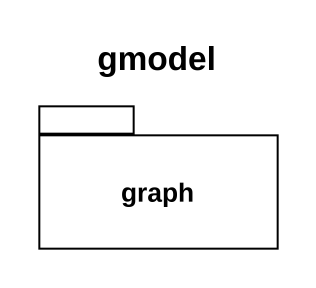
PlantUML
@startuml
title gmodel
package graph {
}
@enduml
